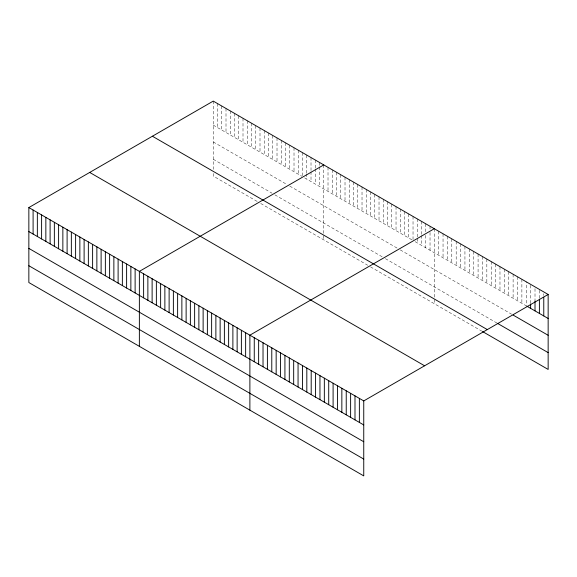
<?xml version="1.0" encoding="UTF-8"?>
<svg xmlns="http://www.w3.org/2000/svg" width="577" height="577" viewBox="0 0 577 577"><rect width="100%" height="100%" fill="white"/><g stroke="black" fill="none" stroke-linecap="round" stroke-linejoin="round"><path stroke-width="0.43" stroke-dasharray="2.88 2.16" d="M213.252 125.122L301.807 176.245M304.642 177.882L412.324 240.054M415.159 241.691L526.253 305.832L526.253 281.814M213.252 141.935L286.928 184.474M289.762 186.111L397.445 248.283M400.279 249.92L511.655 314.22M213.252 159.259L272.048 193.208M274.883 194.846L382.565 257.017M385.4 258.655L497.057 323.12M257.176 201.438L213.252 176.079L213.252 171.874M260.717 203.479L367.693 265.247M370.521 266.877L481.73 331.083M543.772 293.707L543.772 295.489M539.394 290.289L539.394 298.295M535.009 288.651L535.009 301.107M530.631 285.233L530.631 303.026M521.875 279.29L521.875 303.3M517.497 276.758L517.497 300.776M513.112 274.234L513.112 298.244M508.734 271.702L508.734 295.72M504.356 269.178L504.356 293.188M499.978 266.646L499.978 290.664M495.6 264.122L495.6 288.132M491.215 261.59L491.215 285.601M486.837 259.059L486.837 283.076M482.459 256.534L482.459 280.545M478.081 254.003L478.081 278.02M473.695 251.478L473.695 275.489M469.317 248.947L469.317 272.964M464.939 246.422L464.939 270.433M460.561 243.891L460.561 267.901M456.183 241.359L456.183 265.377M451.798 238.835L451.798 262.845M447.42 236.303L447.42 260.321M443.042 233.779L443.042 257.789M438.664 231.247L438.664 255.265M434.286 228.723L434.286 297.804M434.286 299.485L434.286 303.69M430.031 226.263L430.031 228.932M430.031 232.495L430.031 250.281M425.783 223.811L425.783 231.817M425.783 235.373L425.783 247.829M421.535 221.359L421.535 234.702M421.535 235.589L421.535 245.369M417.279 218.907L417.279 237.58M417.279 238.467L417.279 242.917M413.031 216.447L413.031 239.57M408.783 213.995L408.783 238.012M404.527 211.543L404.527 235.553M400.279 209.09L400.279 233.101M396.031 206.631L396.031 230.649M391.776 204.179L391.776 228.196M387.528 201.726L387.528 225.737M383.272 199.267L383.272 223.285M379.024 196.815L379.024 220.832M374.776 194.362L374.776 218.38M370.521 191.91L370.521 215.921M366.272 189.451L366.272 213.468M362.024 186.998L362.024 211.016M357.769 184.546L357.769 208.557M353.521 182.094L353.521 206.104M349.273 179.635L349.273 203.652M345.017 177.182L345.017 201.2M340.769 174.73L340.769 198.74M336.521 172.278L336.521 196.288M332.265 169.818L332.265 193.836M328.017 167.366L328.017 191.384M323.769 164.914L323.769 234.002M323.769 235.683L323.769 239.888M319.514 162.462L319.514 166.017M319.514 166.904L319.514 186.472M315.266 160.002L315.266 168.008M315.266 168.902L315.266 184.02M311.017 157.55L311.017 170.893M311.017 171.78L311.017 181.567M306.762 155.098L306.762 172.884M306.762 173.778L306.762 179.108M302.514 152.645L302.514 175.769M298.266 150.186L298.266 174.204M294.01 147.734L294.01 171.751M289.762 145.281L289.762 169.292M285.507 142.829L285.507 166.84M281.259 140.37L281.259 164.387M277.01 137.917L277.01 161.935M272.755 135.465L272.755 159.476M268.507 133.013L268.507 157.023M264.259 130.553L264.259 154.571M260.003 128.101L260.003 152.119M255.755 125.649L255.755 149.659M251.507 123.197L251.507 147.207M247.252 120.737L247.252 144.755M243.004 118.285L243.004 142.303M238.755 115.833L238.755 139.843M234.5 113.38L234.5 137.391M230.252 110.921L230.252 134.939M226.004 108.469L226.004 132.486M221.748 106.017L221.748 130.027M217.5 103.557L217.5 127.575M213.252 101.105L213.252 169.35"/><path stroke-width="0.87" d="M28.85 207.569L363.748 400.921L363.748 475.895L28.85 282.542L28.85 207.569L213.252 101.105L548.15 294.458L548.15 369.431L482.459 331.508M323.769 164.914L139.367 271.378L139.367 346.344M434.286 228.723L249.884 335.179L249.884 410.153M363.748 400.921L548.15 294.458M526.981 306.25L548.15 318.475M513.112 315.064L548.15 335.287M497.785 323.538L548.15 352.619M152.4 136.237L487.298 329.59M89.702 172.436L424.6 365.789M28.85 231.579L363.748 424.939M28.85 248.398L363.748 441.751M28.85 265.723L363.748 459.076M543.772 297.27L543.772 315.944M539.394 299.189L539.394 313.419M535.009 301.107L535.009 310.888M530.631 303.913L530.631 308.363M359.37 398.39L359.37 422.407M354.992 395.865L354.992 419.876M350.614 393.334L350.614 417.351M346.236 390.809L346.236 414.82M341.851 388.278L341.851 412.295M337.473 385.753L337.473 409.764M333.095 383.222L333.095 407.239M328.717 380.697L328.717 404.708M324.339 378.166L324.339 402.176M319.954 375.634L319.954 399.652M315.576 373.11L315.576 397.12M311.198 370.578L311.198 394.596M306.82 368.054L306.82 392.064M302.442 365.522L302.442 389.54M298.057 362.998L298.057 387.008M293.679 360.466L293.679 384.484M289.301 357.935L289.301 381.952M284.923 355.41L284.923 379.421M280.537 352.879L280.537 376.896M276.159 350.354L276.159 374.365M271.781 347.823L271.781 371.84M267.403 345.298L267.403 369.309M263.025 342.767L263.025 366.784M258.64 340.235L258.64 364.253M254.262 337.711L254.262 361.721M245.636 332.727L245.636 356.745M241.381 330.275L241.381 354.285M237.133 327.823L237.133 351.833M232.884 325.363L232.884 349.381M228.629 322.911L228.629 346.928M224.381 320.459L224.381 344.469M220.133 318.006L220.133 342.017M215.877 315.547L215.877 339.565M211.629 313.095L211.629 337.112M207.381 310.642L207.381 334.653M203.126 308.183L203.126 332.201M198.877 305.731L198.877 329.748M194.629 303.278L194.629 327.289M190.374 300.826L190.374 324.837M186.126 298.367L186.126 322.384M181.87 295.914L181.87 319.932M177.622 293.462L177.622 317.473M173.374 291.01L173.374 315.02M169.119 288.55L169.119 312.568M164.871 286.098L164.871 310.116M160.622 283.646L160.622 307.656M156.367 281.194L156.367 305.204M152.119 278.734L152.119 302.752M147.871 276.282L147.871 300.3M143.615 273.83L143.615 297.84M135.119 268.918L135.119 292.936M130.864 266.466L130.864 290.483M126.615 264.014L126.615 288.024M122.367 261.561L122.367 285.572M118.112 259.102L118.112 283.119M113.864 256.65L113.864 280.667M109.616 254.197L109.616 278.208M105.36 251.745L105.36 275.756M101.112 249.286L101.112 273.303M96.864 246.833L96.864 270.851M92.608 244.381L92.608 268.392M88.36 241.929L88.36 265.939M84.112 239.469L84.112 263.487M79.857 237.017L79.857 261.035M75.609 234.565L75.609 258.575M71.353 232.113L71.353 256.123M67.105 229.653L67.105 253.671M62.857 227.201L62.857 251.219M58.602 224.749L58.602 248.759M54.353 222.296L54.353 246.307M50.105 219.837L50.105 243.855M45.85 217.385L45.85 241.402M41.602 214.932L41.602 238.943M37.354 212.473L37.354 236.491M33.098 210.021L33.098 234.038"/></g></svg>
